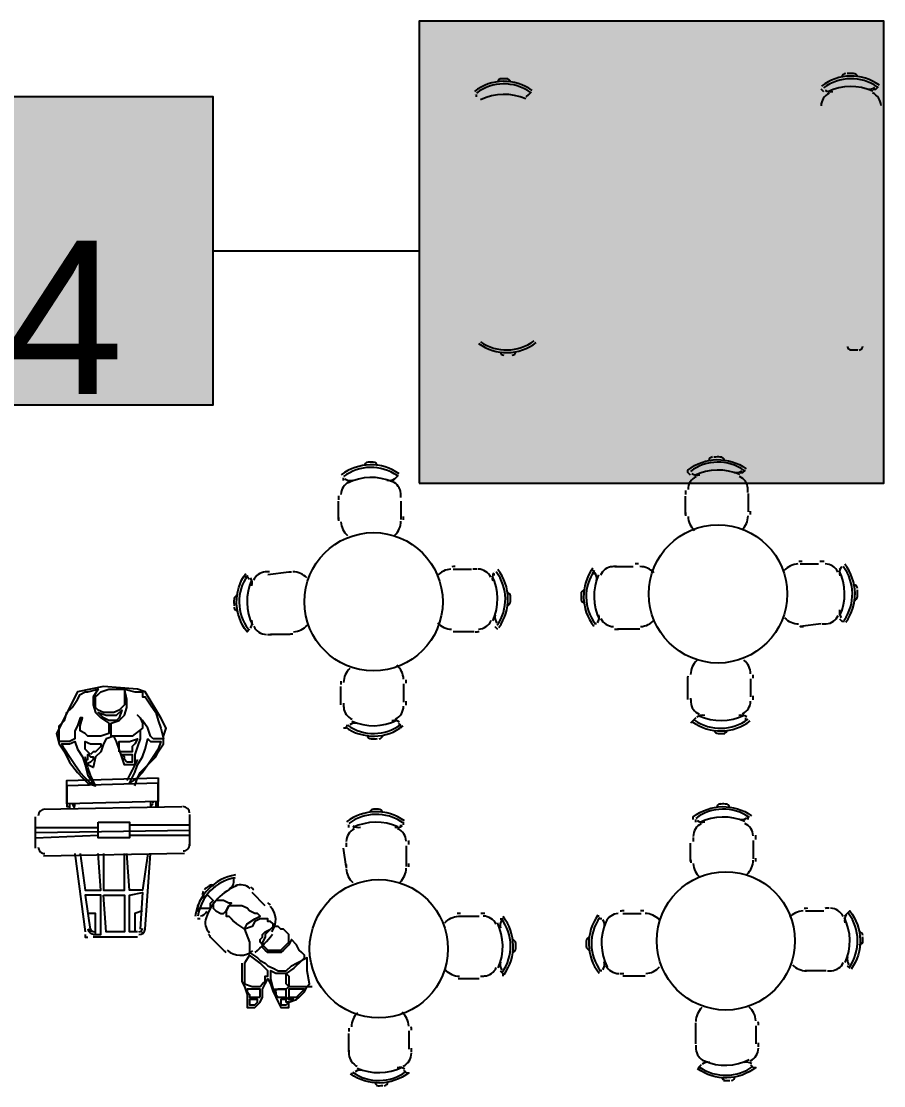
# Model space of a CAD drawing. Header units: inches. Extents: x 6 to 332, y 4 to 234.
# Drawn here: x 268.72 to 274.31, y 106.96 to 113.87 of the extents above; entities that cross this region are included whole.
import ezdxf

# ---------------------------------------------------------------- set-up
doc = ezdxf.new("R2010")
doc.units = ezdxf.units.IN
doc.header["$MEASUREMENT"] = 0
for name, color, linetype, true_color in [('PDF_BASE', 7, 'Continuous', 0x767676), ('PDF_COM_ALIMENTAÇÃO', 7, 'Continuous', 0xbe1e2d), ('PDF_Text', 7, 'Continuous', 0x767676)]:
    doc.layers.add(name, color=color, linetype=linetype, true_color=true_color)
doc.styles.add('PDF Arial', font='arial.ttf')

msp = doc.modelspace()

# ---------------------------------------------------------------- linework, layer by layer
at = {"layer": 'PDF_BASE', "lineweight": 25}
for points in [[(274.1428, 113.508, 0.379094), (274.1154, 113.5311, 0.031241), (274.0742, 113.5304)], [(271.8907, 113.4741, 0.379094), (271.8633, 113.4973, 0.031241), (271.8221, 113.4965)], [(274.0752, 111.76, 0.379066), (274.1025, 111.7369, 0.031289), (274.1438, 111.7376)], [(273.0591, 110.9237), (273.0422, 110.9407), (273.0422, 110.9576, -0.333308), (273.4205, 110.9659)], [(273.2792, 111.0188, 0.379094), (273.2518, 111.0419, 0.031241), (273.2106, 111.0412)], [(271.0271, 110.985, 0.379094), (270.9997, 111.0081, 0.031241), (270.9585, 111.0074)], [(271.1794, 110.7786, 0.007383), (271.1786, 110.8053, 0.283769), (271.1242, 110.8819, 0.221136), (270.833, 110.8719)], [(273.4315, 110.8125, 0.007383), (273.4307, 110.8392, 0.283769), (273.3763, 110.9157)], [(270.1974, 109.9247), (270.1805, 109.9078, -0.333336), (270.1722, 110.2861)], [(270.3256, 110.2971, 0.007383), (270.2989, 110.2962, 0.283769), (270.2224, 110.2419)], [(270.316, 110.2803), (270.4514, 110.2972, -0.007551), (270.4691, 110.2972)], [(272.5778, 110.3309, 0.007383), (272.551, 110.3301, 0.283769), (272.4745, 110.2758)], [(270.1193, 110.1447, 0.379066), (270.0962, 110.1174, 0.031289), (270.0969, 110.0761)], [(271.8673, 110.0772, 0.379066), (271.8904, 110.1045, 0.031289), (271.8897, 110.1458)], [(272.3714, 110.1786, 0.379066), (272.3483, 110.1513, 0.031289), (272.349, 110.11)], [(274.1194, 110.111, 0.379066), (274.1425, 110.1384, 0.031289), (274.1418, 110.1796)], [(273.9131, 109.9587, 0.007383), (273.9398, 109.9596, 0.283769), (274.0163, 110.0139)], [(272.7293, 109.9255, -0.007551), (272.7035, 109.9247), (272.585, 109.9247)], [(273.9058, 109.9586), (273.7703, 109.9416, 0.007551), (273.7913, 109.9417)], [(270.4772, 109.8916, -0.007551), (270.4514, 109.8908), (270.3329, 109.8908)], [(271.6537, 109.9078), (271.5352, 109.9078, -0.007551), (271.5174, 109.9078)], [(273.0422, 109.4675), (273.0422, 109.603, -0.007551), (273.0423, 109.6207)], [(270.8072, 109.4433, 0.007383), (270.808, 109.4166, 0.283769), (270.8624, 109.34)], [(273.0593, 109.4772, 0.007383), (273.0601, 109.4504, 0.283769), (273.1145, 109.3739)], [(270.9595, 109.237, 0.379066), (270.9868, 109.2138, 0.031289), (271.0281, 109.2145)], [(273.2116, 109.2708, 0.379066), (273.2389, 109.2477, 0.031289), (273.2802, 109.2484)], [(271.0609, 108.7328, 0.379094), (271.0336, 108.756, 0.031241), (270.9923, 108.7552)], [(273.0761, 108.6886), (273.0761, 108.7055, -0.333308), (273.4544, 108.7138)], [(273.3131, 108.7667, 0.379094), (273.2857, 108.7898, 0.031241), (273.2445, 108.7891)], [(269.4785, 107.9435, 0.381782), (269.5201, 107.9774), (269.554, 108.4684)], [(269.9684, 108.2591, 0.379095), (269.9348, 108.2586, 0.03129), (269.9037, 108.2338)], [(270.0664, 108.2394, 0.228112), (270.0958, 108.2822), (270.0958, 108.2991), (270.0958, 108.316)], [(270.115, 108.259, 0.221136), (269.9147, 108.0501, 0.283768), (269.936, 107.9547)], [(271.4651, 108.0188, -0.203501), (271.5521, 108.062), (271.6875, 108.062)], [(272.5891, 108.0789, 0.283769), (272.5084, 108.0236, 0.221136), (272.5184, 107.7324)], [(274.0582, 108.062), (274.0751, 108.079), (274.0921, 108.0959, -0.333336), (274.1004, 107.7176)], [(269.9301, 107.9458, 0.007379), (269.9434, 107.9266), (270.0281, 107.8419, 0.007553), (270.0435, 107.8259)], [(272.4053, 107.9265, 0.379066), (272.3821, 107.8992, 0.031289), (272.3829, 107.8579)], [(271.9011, 107.825, 0.379066), (271.9243, 107.8524, 0.031289), (271.9236, 107.8936)], [(271.6948, 107.6727, 0.007383), (271.7215, 107.6736, 0.283769), (271.7981, 107.7279)], [(273.9469, 107.7066, 0.007383), (273.9737, 107.7074, 0.283769), (274.0502, 107.7618)], [(271.6875, 107.6556), (271.569, 107.6556, -0.007551), (271.5513, 107.6557)], [(272.7632, 107.6734, -0.007551), (272.7374, 107.6726), (272.6189, 107.6726)], [(273.9397, 107.7064), (273.8211, 107.7064, -0.007551), (273.8034, 107.7065)], [(273.093, 107.2323), (273.093, 107.3508, -0.007551), (273.0931, 107.3686)], [(273.0931, 107.2251, 0.007383), (273.094, 107.1983, 0.283769), (273.1483, 107.1218, 0.221136), (273.4395, 107.1318)], [(270.841, 107.1912, 0.007383), (270.8419, 107.1645, 0.283769), (270.8962, 107.0879)], [(273.4486, 107.0968), (273.4655, 107.0799), (273.4825, 107.0799, -0.333336), (273.1042, 107.0716)], [(271.1965, 107.063), (271.2134, 107.046), (271.2304, 107.046, -0.333336), (270.852, 107.0377)]]:
    msp.add_lwpolyline(points, format="xyb", dxfattribs=at)
for points in [[(274.2445, 113.4299), (274.2614, 113.4299), (274.2783, 113.4468)], [(274.2614, 113.4468), (274.2614, 113.4468)], [(271.6537, 113.396), (271.6537, 113.396)], [(271.6537, 113.396), (271.6537, 113.396)], [(271.6706, 113.3791), (271.6706, 113.396)], [(271.9923, 113.3791), (272.0093, 113.396), (272.0262, 113.4129)], [(272.0093, 113.396), (272.0093, 113.396)], [(273.9058, 113.4299), (273.9058, 113.4299)], [(273.9227, 113.4129), (273.9058, 113.4299)], [(273.9058, 113.4299), (273.9058, 113.4299)], [(273.3809, 110.9407), (273.3978, 110.9407), (273.4147, 110.9576)], [(273.3978, 110.9576), (273.3978, 110.9576)], [(270.7901, 110.9068), (270.7901, 110.9068)], [(270.7901, 110.9068), (270.7901, 110.9068)], [(270.807, 110.8899), (270.807, 110.9068)], [(271.1288, 110.8899), (271.1457, 110.9068), (271.1626, 110.9237)], [(271.1457, 110.9068), (271.1457, 110.9068)], [(273.0422, 110.9407), (273.0422, 110.9407)], [(270.7732, 110.6359), (270.7732, 110.7544)], [(271.1796, 110.7544), (271.1796, 110.6359)], [(273.0253, 110.6698), (273.0253, 110.7883)], [(273.4317, 110.8052), (273.4317, 110.6867)], [(273.7703, 110.348), (273.8889, 110.348)], [(271.5182, 110.3142), (271.6368, 110.3142)], [(271.7722, 110.2803), (271.7891, 110.2803)], [(271.7891, 110.2972), (271.7891, 110.2972)], [(271.7891, 110.2972), (271.7891, 110.2972)], [(272.4326, 110.2803), (272.4326, 110.2972), (272.4157, 110.3142)], [(272.4157, 110.2972), (272.4157, 110.2972)], [(272.5681, 110.3311), (272.6866, 110.3311)], [(274.0243, 110.3142), (274.0413, 110.3311)], [(274.0413, 110.3311), (274.0413, 110.3311)], [(274.0413, 110.3311), (274.0413, 110.3311)], [(270.1974, 110.2464), (270.1805, 110.2634), (270.1636, 110.2634)], [(270.1805, 110.2634), (270.1805, 110.2634)], [(274.0243, 109.9924), (274.0413, 109.9755), (274.0582, 109.9755)], [(271.7891, 109.9416), (271.8061, 109.9247)], [(271.7891, 109.9416), (271.7891, 109.9416)], [(271.8061, 109.9416), (271.8061, 109.9416)], [(272.4495, 109.9586), (272.4326, 109.9586)], [(272.4326, 109.9416), (272.4326, 109.9416)], [(272.4326, 109.9416), (272.4326, 109.9416)], [(274.0413, 109.9755), (274.0413, 109.9755)], [(270.1805, 109.9078), (270.1805, 109.9078)], [(270.1805, 109.9078), (270.1805, 109.9078)], [(273.4486, 109.603), (273.4486, 109.4844)], [(269.4524, 108.9087), (269.4693, 108.9595), (269.4862, 108.9934), (269.5201, 109.0272), (269.554, 109.0611), (269.5878, 109.095), (269.6048, 109.1288), (269.6386, 109.1796), (269.6386, 109.2304), (269.6556, 109.2812), (269.6217, 109.349), (269.5201, 109.5183), (269.4693, 109.5352), (269.2492, 109.5522), (269.0798, 109.5183), (268.9444, 109.2474), (268.9613, 109.1796), (268.9952, 109.1288), (269.029, 109.0611), (269.0798, 108.9934), (269.1137, 108.9595), (269.1476, 108.9256), (269.1984, 108.9087), (269.1645, 108.9764), (269.1476, 109.0272), (269.1306, 109.095)], [(270.7901, 109.4336), (270.7901, 109.5522)], [(271.1965, 109.5691), (271.1965, 109.4506)], [(269.5032, 109.5014), (269.5032, 109.5014)], [(269.5032, 109.4844), (269.5032, 109.4844)], [(269.5201, 109.4844), (269.5201, 109.4844)], [(269.0968, 109.349), (269.0968, 109.349)], [(270.8409, 109.2982), (270.824, 109.2982)], [(271.1626, 109.3151), (271.1796, 109.2982), (271.1796, 109.2812)], [(271.1796, 109.2982), (271.1796, 109.2982)], [(273.093, 109.349), (273.0761, 109.332), (273.0591, 109.3151)], [(273.0761, 109.332), (273.0761, 109.332)], [(273.4147, 109.349), (273.4147, 109.332)], [(273.4317, 109.332), (273.4317, 109.332)], [(273.4317, 109.332), (273.4317, 109.332)], [(269.4862, 109.2643), (269.4862, 109.2135), (269.4693, 109.1627), (269.4524, 109.1119), (269.4524, 109.0442), (269.4354, 109.0442), (269.4185, 109.0442), (269.3846, 109.0442), (269.3677, 109.095), (269.3508, 109.1458), (269.3338, 109.1966), (269.3169, 109.2304), (269.2661, 109.2135), (269.2492, 109.1796), (269.2322, 109.1288), (269.1984, 109.095), (269.1814, 109.0272), (269.1476, 109.0442), (269.1306, 109.0442), (269.1306, 109.0611), (269.1306, 109.078), (269.1476, 109.078), (269.1476, 109.095), (269.1476, 109.1119), (269.1645, 109.095), (269.1814, 109.095), (269.1814, 109.078), (269.1645, 109.0611), (269.1306, 109.0442)], [(270.824, 109.2812), (270.807, 109.2812)], [(270.824, 109.2812), (270.824, 109.2812)], [(269.5709, 109.2135), (269.5709, 109.2135)], [(269.1476, 109.1288), (269.1476, 109.1288)], [(269.1476, 109.1119), (269.1476, 109.1119)], [(269.1476, 109.095), (269.1476, 109.095)], [(269.1984, 109.1288), (269.1984, 109.1288)], [(269.1306, 109.078), (269.1306, 109.078)], [(269.4693, 109.078), (269.4354, 109.0103), (269.4185, 108.9764), (269.4016, 108.9426)], [(269.4354, 109.0611), (269.4354, 109.0611)], [(269.5878, 108.8071), (269.5878, 108.7732), (269.6048, 108.7732), (269.6048, 108.9256), (269.6048, 108.8071), (269.0121, 108.7902), (269.0121, 108.9087), (269.0121, 108.7732), (269.029, 108.7732)], [(269.0121, 108.9087), (269.0121, 108.9087)], [(269.1645, 108.9256), (269.1645, 108.9256)], [(269.6048, 108.9256), (269.6048, 108.9256)], [(268.8597, 108.7563), (269.7572, 108.7732)], [(269.029, 108.7902), (269.029, 108.7563)], [(269.046, 108.7902), (269.0629, 108.7563)], [(269.0629, 108.7732), (269.0629, 108.7902)], [(269.0629, 108.7732), (269.0629, 108.7732)], [(269.554, 108.8071), (269.554, 108.7732), (269.5709, 108.7902)], [(269.554, 108.7732), (269.554, 108.7732)], [(268.8089, 108.5023), (268.8089, 108.7055)], [(269.808, 108.7224), (269.808, 108.5192)], [(273.093, 108.6716), (273.093, 108.6886)], [(273.093, 108.6886), (273.093, 108.6886)], [(273.4317, 108.7055), (273.4317, 108.7055)], [(273.4317, 108.6886), (273.4317, 108.7055)], [(273.4486, 108.7055), (273.4486, 108.7055)], [(268.8089, 108.6378), (269.2153, 108.6378)], [(268.8089, 108.6039), (269.808, 108.6208)], [(269.4185, 108.6547), (269.808, 108.6547)], [(270.824, 108.6547), (270.824, 108.6547)], [(270.8409, 108.6378), (270.8409, 108.6547)], [(270.8409, 108.6547), (270.8409, 108.6547)], [(271.1796, 108.6547), (271.1796, 108.6547)], [(271.1796, 108.6378), (271.1796, 108.6547)], [(271.1965, 108.6547), (271.1965, 108.6716)], [(268.8089, 108.57), (269.2153, 108.587)], [(269.4185, 108.587), (269.808, 108.587)], [(273.4655, 108.5531), (273.4655, 108.4346)], [(269.7741, 108.4684), (268.8597, 108.4515)], [(269.0629, 108.4684), (269.1306, 107.9604)], [(269.0968, 108.4684), (269.1306, 108.2314), (269.2322, 108.2314), (269.2153, 108.4684)], [(269.2492, 108.4684), (269.2492, 108.2314), (269.3846, 108.2314), (269.3846, 108.4684)], [(269.537, 108.4684), (269.5032, 108.2314), (269.4185, 108.2314), (269.4016, 108.4684)], [(270.824, 108.3838), (270.807, 108.5023)], [(271.2134, 108.5192), (271.2134, 108.3838)], [(273.0591, 108.4176), (273.0591, 108.5362)], [(270.0958, 108.2991), (270.0958, 108.2991)], [(269.1814, 107.9435), (269.2322, 107.9435), (269.2322, 108.1975), (269.1306, 108.1975), (269.1645, 107.9604)], [(269.4693, 107.9604), (269.4185, 107.9604), (269.4185, 108.1975), (269.5032, 108.2144), (269.4862, 107.9774)], [(270.299, 108.1298), (270.2144, 108.2144)], [(269.1984, 107.9435), (269.1984, 108.079), (269.1476, 108.079)], [(269.5032, 108.0959), (269.4524, 108.079), (269.4524, 107.9604)], [(269.8588, 108.0959), (269.8588, 108.0959)], [(269.8757, 108.1128), (269.8757, 108.1128)], [(270.062, 108.062), (270.062, 108.062)], [(272.4665, 108.062), (272.4495, 108.062)], [(272.6189, 108.079), (272.7374, 108.079)], [(273.8042, 108.0959), (273.9227, 108.0959)], [(274.0751, 108.079), (274.0751, 108.079)], [(269.8418, 108.0451), (269.8418, 108.0451)], [(269.8588, 108.0451), (269.8588, 108.0451)], [(269.8757, 108.0451), (269.8588, 108.0451)], [(270.0789, 108.0451), (270.0789, 108.0451)], [(270.316, 108.0451), (270.316, 108.0451)], [(270.316, 108.0282), (270.316, 108.0282)], [(270.3498, 108.0112), (270.3498, 108.0112)], [(270.3498, 107.9943), (270.3498, 107.9943)], [(271.823, 108.0451), (271.8399, 108.0451)], [(271.823, 108.0282), (271.823, 108.0282)], [(271.8399, 108.0451), (271.8399, 108.0451)], [(272.4665, 108.0451), (272.4665, 108.0451)], [(272.4834, 108.0451), (272.4665, 108.0451)], [(269.1306, 107.9435), (269.1306, 107.9266), (269.1476, 107.9266)], [(269.4693, 107.9266), (269.1814, 107.9266)], [(269.5032, 107.9435), (269.5032, 107.9604)], [(269.5032, 107.9435), (269.5032, 107.9435)], [(270.3329, 107.9774), (270.3329, 107.9774)], [(270.4345, 107.9604), (270.4345, 107.9604)], [(270.2821, 107.8758), (270.2821, 107.8758)], [(270.1974, 107.808), (270.1974, 107.808)], [(270.299, 107.8419), (270.299, 107.8419)], [(270.1466, 107.7572), (270.1466, 107.7234), (270.1466, 107.6895), (270.1466, 107.6387), (270.1636, 107.6048), (270.1805, 107.554), (270.1805, 107.5032), (270.1805, 107.4694), (270.1974, 107.4694), (270.2144, 107.4694), (270.2313, 107.4694), (270.2652, 107.5032), (270.2821, 107.5371), (270.2821, 107.5879), (270.299, 107.6218), (270.316, 107.6556), (270.3329, 107.6218), (270.3498, 107.571), (270.3668, 107.5371), (270.3837, 107.5032), (270.4006, 107.4694), (270.4176, 107.4694), (270.4345, 107.4694), (270.4514, 107.4694), (270.4514, 107.4863), (270.4514, 107.5032), (270.5022, 107.5202), (270.5192, 107.5371), (270.553, 107.571), (270.57, 107.6048), (270.6038, 107.6048)], [(274.0751, 107.7403), (274.0921, 107.7234)], [(274.0921, 107.7234), (274.0921, 107.7234)], [(270.316, 107.6895), (270.316, 107.6895)], [(270.316, 107.6726), (270.316, 107.6726)], [(270.316, 107.6556), (270.316, 107.6556)], [(271.823, 107.7064), (271.8399, 107.6895), (271.8399, 107.6726)], [(271.8399, 107.6895), (271.8399, 107.6895)], [(272.4834, 107.7064), (272.4665, 107.7064)], [(272.4665, 107.7064), (272.4665, 107.7064)], [(272.4665, 107.6895), (272.4665, 107.6895)], [(270.2482, 107.6048), (270.2482, 107.6048)], [(270.2652, 107.6048), (270.2652, 107.6048)], [(270.4345, 107.5879), (270.4345, 107.5879)], [(270.57, 107.6048), (270.57, 107.6048)], [(270.4006, 107.5371), (270.4006, 107.5371)], [(270.4176, 107.5371), (270.4176, 107.5371)], [(270.4176, 107.5202), (270.4176, 107.5202)], [(270.4345, 107.5371), (270.4345, 107.5371)], [(270.4345, 107.5202), (270.4345, 107.5202)], [(270.4345, 107.5032), (270.4345, 107.5032)], [(270.4514, 107.5202), (270.4514, 107.5202)], [(270.4514, 107.5032), (270.4514, 107.5032)], [(270.4853, 107.5202), (270.4853, 107.5202)], [(270.1974, 107.4863), (270.1974, 107.4863)], [(270.2144, 107.4863), (270.2144, 107.4863)], [(270.2313, 107.4863), (270.2313, 107.4863)], [(270.4345, 107.4863), (270.4345, 107.4863)], [(270.4514, 107.4863), (270.4514, 107.4863)], [(270.8409, 107.1815), (270.8409, 107.3)], [(271.2304, 107.317), (271.2304, 107.1984)], [(273.4825, 107.3508), (273.4825, 107.2323)], [(273.1269, 107.0968), (273.1099, 107.0799), (273.1099, 107.063)], [(270.8578, 107.046), (270.8578, 107.0291)], [(270.8578, 107.0291), (270.8578, 107.0291)], [(270.8748, 107.046), (270.8748, 107.046)], [(271.2134, 107.046), (271.2134, 107.046)], [(273.1099, 107.0799), (273.1099, 107.0799)], [(273.4655, 107.0799), (273.4655, 107.0799)]]:
    msp.add_lwpolyline(points, dxfattribs=at)
for points in [[(268.9613, 109.1966), (268.9613, 109.2474), (268.9613, 109.2982), (268.9952, 109.332), (269.0121, 109.3828), (269.046, 109.4167), (269.0798, 109.4675), (269.0968, 109.5014), (269.1306, 109.5183), (269.1476, 109.5183), (269.2153, 109.5352), (269.1814, 109.4844), (269.1814, 109.4336), (269.1984, 109.3828), (269.2322, 109.349), (269.283, 109.3151), (269.283, 109.2982), (269.283, 109.2643), (269.283, 109.2474), (269.2322, 109.2304), (269.1984, 109.2304), (269.1476, 109.2304), (269.1306, 109.2474), (269.0968, 109.2643), (269.0968, 109.2982), (269.1137, 109.349), (269.0968, 109.349), (269.0798, 109.2982), (269.0629, 109.2643), (269.0629, 109.2135), (269.029, 109.1966), (268.9952, 109.1966)], [(269.2492, 109.3828), (269.2153, 109.3998), (269.1984, 109.4167), (269.1984, 109.4506), (269.1984, 109.4844), (269.2153, 109.5014), (269.2322, 109.5183), (269.283, 109.5352), (269.3169, 109.5352), (269.3846, 109.5352), (269.3846, 109.4675), (269.3846, 109.4336), (269.3508, 109.3998), (269.3169, 109.3828)], [(269.5709, 109.2135), (269.554, 109.2304), (269.537, 109.2812), (269.5032, 109.332), (269.4693, 109.3659), (269.4862, 109.349), (269.5032, 109.3151), (269.5032, 109.2812), (269.4354, 109.2304), (269.3846, 109.2304), (269.3, 109.2304), (269.3, 109.2643), (269.3, 109.2812), (269.3, 109.3151), (269.3508, 109.332), (269.3846, 109.3659), (269.4016, 109.4167), (269.4016, 109.4675), (269.3846, 109.5352), (269.4524, 109.5183), (269.4693, 109.5183), (269.5032, 109.5183), (269.5032, 109.5014), (269.5032, 109.4844), (269.5201, 109.4844), (269.554, 109.4336), (269.5878, 109.3828), (269.6048, 109.332), (269.6217, 109.2812), (269.6386, 109.2135), (269.6217, 109.2135), (269.5878, 109.2135)], [(269.283, 109.332), (269.2492, 109.349), (269.2322, 109.3659), (269.2153, 109.3828), (269.2661, 109.3659), (269.3338, 109.3659), (269.3677, 109.3998), (269.3508, 109.349), (269.3338, 109.332)], [(269.1645, 108.9256), (269.1306, 108.9595), (269.0968, 108.9934), (269.0629, 109.0442), (269.029, 109.095), (268.9952, 109.1458), (268.9782, 109.1796), (269.0121, 109.1796), (269.029, 109.1796), (269.0629, 109.1966), (269.0798, 109.1458), (269.1137, 109.095), (269.1306, 109.0442), (269.1476, 108.9764), (269.1814, 108.9256)], [(269.1645, 109.1119), (269.1476, 109.1288), (269.1306, 109.1458), (269.1306, 109.1627), (269.1306, 109.1966), (269.1645, 109.1796), (269.1984, 109.1796), (269.2322, 109.1796), (269.2322, 109.1627), (269.2153, 109.1458), (269.1984, 109.1288), (269.1814, 109.1288)], [(269.3508, 109.1288), (269.3508, 109.1458), (269.3508, 109.1796), (269.3508, 109.1966), (269.3846, 109.1966), (269.4185, 109.1966), (269.4693, 109.2135), (269.4524, 109.1796), (269.4354, 109.1627), (269.4354, 109.1288), (269.4016, 109.1288), (269.3846, 109.1288)], [(269.4185, 108.9256), (269.4524, 108.9934), (269.4693, 109.0442), (269.5032, 109.095), (269.5201, 109.1458), (269.537, 109.2135), (269.554, 109.1966), (269.5878, 109.1966), (269.6217, 109.1966), (269.6048, 109.1458), (269.5709, 109.095), (269.537, 109.0442), (269.5032, 108.9934), (269.4693, 108.9595)], [(269.4016, 109.0611), (269.3846, 109.078), (269.3846, 109.095), (269.3677, 109.1119), (269.3846, 109.1119), (269.4185, 109.1119), (269.4354, 109.1119), (269.4354, 109.095), (269.4354, 109.078), (269.4354, 109.0611), (269.4185, 109.0611)], [(269.6048, 108.9595), (269.6048, 108.9256), (269.0121, 108.9087), (269.0121, 108.9426)], [(269.2153, 108.6716), (269.4185, 108.6716), (269.4185, 108.57), (269.2153, 108.57)], [(269.2492, 108.1975), (269.3846, 108.1975), (269.3846, 107.9604), (269.2661, 107.9604)], [(269.8757, 108.1128), (269.8926, 108.1128), (269.9434, 108.1128), (269.9434, 108.1298), (269.9434, 108.1467), (269.9604, 108.1636), (269.9265, 108.1975), (269.8926, 108.1806), (269.8757, 108.1636), (269.8588, 108.1298), (269.8588, 108.0959), (269.8588, 108.1128)], [(270.0281, 108.079), (270.045, 108.0959), (270.062, 108.1298), (270.0789, 108.1467), (270.062, 108.1467), (270.0281, 108.1636), (269.9773, 108.1636), (269.9604, 108.1467), (269.9604, 108.1298), (269.9604, 108.1128), (269.9773, 108.0959), (270.0112, 108.079)], [(270.1636, 107.9774), (270.1805, 108.0112), (270.2313, 108.0451), (270.2652, 108.062), (270.2482, 108.079), (270.2313, 108.079), (270.1974, 108.0959), (270.1805, 108.1128), (270.1466, 108.1298), (270.1128, 108.1298), (270.0789, 108.1298), (270.062, 108.1298), (270.045, 108.0959), (270.045, 108.062), (270.062, 108.062), (270.0789, 108.0451), (270.0958, 108.0282), (270.1128, 108.0112)], [(270.4345, 107.7064), (270.4684, 107.7403), (270.5022, 107.7572), (270.5361, 107.7742), (270.553, 107.7911), (270.553, 107.808), (270.5361, 107.825), (270.5192, 107.8419), (270.5022, 107.8758), (270.4684, 107.9096), (270.4514, 107.8758), (270.4345, 107.8588), (270.4176, 107.8419), (270.4006, 107.825), (270.3837, 107.825), (270.3498, 107.825), (270.3329, 107.825), (270.316, 107.825), (270.299, 107.8419), (270.2821, 107.8588), (270.2821, 107.8758), (270.2652, 107.8927), (270.2652, 107.9096), (270.2821, 107.9266), (270.2821, 107.9435), (270.299, 107.9604), (270.3329, 107.9774), (270.3498, 107.9943), (270.3498, 108.0112), (270.3329, 108.0282), (270.316, 108.0282), (270.316, 108.0451), (270.2652, 108.0451), (270.2313, 108.0282), (270.2144, 107.9943), (270.1636, 107.9774), (270.1974, 107.8927), (270.1974, 107.8419), (270.1974, 107.825), (270.2482, 107.7911), (270.2652, 107.7742), (270.299, 107.7572), (270.316, 107.7403), (270.3498, 107.7234), (270.3837, 107.7064)], [(270.3837, 107.8419), (270.4006, 107.8419), (270.4176, 107.8588), (270.4345, 107.8758), (270.4514, 107.8927), (270.4514, 107.9096), (270.4514, 107.9266), (270.4514, 107.9435), (270.4345, 107.9604), (270.4176, 107.9774), (270.4006, 107.9774), (270.3837, 107.9943), (270.3668, 107.9943), (270.3498, 107.9943), (270.3329, 107.9774), (270.316, 107.9604), (270.299, 107.9435), (270.299, 107.9266), (270.2821, 107.8927), (270.2821, 107.8758), (270.316, 107.8419), (270.3329, 107.8419)], [(270.2482, 107.6048), (270.2652, 107.6048), (270.2821, 107.6218), (270.299, 107.6387), (270.299, 107.6726), (270.316, 107.6726), (270.316, 107.6895), (270.316, 107.7064), (270.299, 107.7234), (270.2652, 107.7572), (270.1974, 107.808), (270.1636, 107.7572), (270.1636, 107.7234), (270.1636, 107.6726), (270.1636, 107.6218), (270.2144, 107.6048), (270.2313, 107.6048)], [(270.553, 107.6048), (270.57, 107.6048), (270.5869, 107.6218), (270.57, 107.7064), (270.57, 107.7403), (270.57, 107.7911), (270.5361, 107.7742), (270.4853, 107.7234), (270.4345, 107.6895), (270.4514, 107.6726), (270.4514, 107.6387), (270.4514, 107.6048), (270.4853, 107.6048), (270.5192, 107.6048)], [(270.4176, 107.5879), (270.4345, 107.5879), (270.4514, 107.6048), (270.4345, 107.6218), (270.4345, 107.6556), (270.4345, 107.6895), (270.4006, 107.6895), (270.3668, 107.6895), (270.3329, 107.7064), (270.3329, 107.6726), (270.3329, 107.6556), (270.3498, 107.5879), (270.3668, 107.5879), (270.4006, 107.5879)], [(270.2652, 107.5371), (270.2652, 107.554), (270.2652, 107.571), (270.2652, 107.5879), (270.2313, 107.5879), (270.2144, 107.5879), (270.1805, 107.5879), (270.1805, 107.571), (270.1974, 107.554), (270.1974, 107.5371), (270.2313, 107.5371), (270.2482, 107.5371)], [(270.4176, 107.5371), (270.4345, 107.5371), (270.4345, 107.554), (270.4345, 107.571), (270.4345, 107.5879), (270.4176, 107.5879), (270.3837, 107.5879), (270.3498, 107.571), (270.3668, 107.571), (270.3668, 107.554), (270.3837, 107.5371), (270.4006, 107.5371)], [(270.5022, 107.5371), (270.5192, 107.554), (270.5361, 107.571), (270.553, 107.5879), (270.5192, 107.5879), (270.4853, 107.5879), (270.4514, 107.5879), (270.4514, 107.571), (270.4514, 107.554), (270.4514, 107.5371), (270.4684, 107.5371), (270.4853, 107.5371)], [(270.2313, 107.4863), (270.2482, 107.5032), (270.2482, 107.5202), (270.2313, 107.5202), (270.2144, 107.5202), (270.1974, 107.5202), (270.1974, 107.5032), (270.1974, 107.4863), (270.2144, 107.4863)], [(270.4345, 107.4863), (270.4514, 107.5032), (270.4345, 107.5032), (270.4345, 107.5202), (270.4176, 107.5202), (270.4006, 107.5202), (270.4006, 107.4863), (270.4176, 107.4863)], [(270.4853, 107.5202), (270.4684, 107.5202), (270.4514, 107.5202), (270.4345, 107.5371), (270.4514, 107.5202), (270.4684, 107.5202)]]:
    msp.add_lwpolyline(points, close=True, dxfattribs=at)
for centre in [(271.0018, 110.1025), (273.2369, 110.1533), (273.2877, 107.9012), (271.0356, 107.8504)]:
    msp.add_circle(centre, 0.4487, dxfattribs=at)
for centre, radius, start, end in [((274.1005, 113.2013), 0.3133, 54.12967, 127.86434), ((274.0667, 113.5061), 0.0254, 94.57601, 177.62141), ((271.8484, 113.1674), 0.3133, 54.12967, 127.86434), ((271.8484, 113.1674), 0.2963, 55.03608, 126.95244), ((271.8315, 113.4722), 0.0254, 94.57601, 177.62141), ((274.1005, 113.2013), 0.2963, 55.03608, 126.95244), ((274.1005, 113.0997), 0.3471, 66.05521, 115.93316), ((271.8484, 113.0489), 0.3471, 66.05521, 115.93316), ((273.9989, 113.3198), 0.0931, 115.93288, 179.30216), ((273.9651, 113.4722), 0.0593, 235.33242, 286.73255), ((274.2191, 113.4891), 0.0593, 255.25632, 306.65061), ((274.2021, 113.3198), 0.0931, 2.68636, 66.05564), ((271.8653, 112.0329), 0.3133, 234.12412, 307.86439), ((271.8653, 112.0329), 0.2963, 235.03052, 306.95246), ((271.8484, 111.7281), 0.0254, 184.36724, 267.4073), ((271.8992, 111.7281), 0.0254, 274.57601, 357.62141), ((274.1513, 111.7619), 0.0254, 274.57601, 357.62141), ((273.2031, 111.0169), 0.0254, 94.57601, 177.62141), ((270.9848, 110.6782), 0.3133, 54.12967, 127.86434), ((270.9848, 110.6782), 0.2963, 55.03608, 126.95244), ((270.9679, 110.983), 0.0254, 94.57601, 177.62141), ((273.2369, 110.7121), 0.2963, 55.03608, 126.95244), ((273.2369, 110.6105), 0.3471, 66.05521, 115.93316), ((270.8494, 110.9491), 0.0593, 235.33242, 286.73255), ((271.1034, 110.9491), 0.0593, 255.25632, 306.65061), ((273.1353, 110.8306), 0.0931, 115.93288, 179.30216), ((273.1015, 110.983), 0.0593, 235.33242, 286.73255), ((273.3555, 110.9999), 0.0593, 255.25632, 306.65061), ((270.8832, 110.7967), 0.0931, 115.93288, 179.30216), ((273.9311, 110.8137), 0.9058, 179.30226, 180.99436), ((271.679, 110.7798), 0.9058, 179.30226, 180.99436), ((273.7449, 110.6951), 0.7196, 180.99445, 182.72491), ((272.729, 110.6782), 0.7196, 359.26372, 0.99418), ((271.4928, 110.6613), 0.7196, 180.99445, 182.72491), ((270.9171, 110.6274), 0.127, 182.72458, 228.73522), ((271.0526, 110.6274), 0.127, 313.25309, 359.26373), ((270.4769, 110.6444), 0.7196, 359.26372, 0.99418), ((273.1692, 110.6613), 0.127, 182.72458, 228.73522), ((273.3047, 110.6613), 0.127, 313.25309, 359.26373), ((272.712, 109.6284), 0.7196, 89.26372, 90.99418), ((273.7619, 110.221), 0.127, 92.72458, 138.73522), ((273.7957, 109.6453), 0.7196, 90.99445, 92.72491), ((273.9143, 109.4591), 0.9058, 89.30226, 90.99436), ((273.9312, 110.2549), 0.0931, 25.93288, 89.30216), ((273.8127, 110.1533), 0.3133, 324.12412, 37.86439), ((270.426, 110.1025), 0.2963, 145.03052, 216.95246), ((270.4768, 110.1702), 0.127, 43.25309, 89.26373), ((271.5098, 110.1872), 0.127, 92.72458, 138.73522), ((271.5436, 109.6115), 0.7196, 90.99445, 92.72491), ((271.6622, 109.4083), 0.9058, 89.30226, 90.99436), ((271.6791, 110.221), 0.0931, 25.93288, 89.30216), ((271.459, 110.1194), 0.3471, 336.05521, 25.93316), ((271.8315, 110.2549), 0.0593, 145.33242, 196.73255), ((271.5606, 110.1194), 0.2963, 325.03052, 36.95246), ((271.5606, 110.1194), 0.3133, 324.12412, 37.86439), ((272.6781, 110.1364), 0.3133, 144.12412, 217.86439), ((272.6781, 110.1364), 0.2963, 145.03052, 216.95246), ((272.7797, 110.1364), 0.3471, 156.05521, 205.93316), ((272.3903, 110.2549), 0.0593, 345.25632, 36.65061), ((272.7289, 110.2041), 0.127, 43.25309, 89.26373), ((273.7111, 110.1533), 0.3471, 336.05521, 25.93316), ((274.0836, 110.2888), 0.0593, 145.33242, 196.73255), ((273.8127, 110.1533), 0.2963, 325.03052, 36.95246), ((270.5276, 110.1025), 0.3471, 156.05521, 205.93316), ((270.1551, 110.221), 0.0593, 345.25632, 36.65061), ((274.1175, 110.1872), 0.0254, 4.5811, 87.62732), ((271.8653, 110.1364), 0.0254, 4.5811, 87.62732), ((270.1212, 110.0686), 0.0254, 184.57601, 267.62141), ((272.3733, 110.1194), 0.0254, 184.57601, 267.62141), ((271.8484, 110.0009), 0.0593, 165.25632, 216.65061), ((272.4072, 110.0009), 0.0593, 325.33242, 16.73255), ((272.5596, 110.0348), 0.0931, 205.93288, 269.30216), ((273.7619, 110.0856), 0.127, 223.25309, 269.26373), ((274.0836, 110.0348), 0.0593, 165.25632, 216.65061), ((270.1551, 109.967), 0.0593, 325.33242, 16.73255), ((270.3075, 109.984), 0.0931, 205.93288, 269.30216), ((270.4768, 110.0348), 0.127, 272.72458, 318.73522), ((271.5098, 110.0517), 0.127, 223.25309, 269.26373), ((271.6791, 110.0178), 0.0931, 272.68636, 336.05564), ((272.5765, 110.8305), 0.9058, 269.30226, 270.99436), ((272.7289, 110.0686), 0.127, 272.72458, 318.73522), ((270.3244, 110.7966), 0.9058, 269.30226, 270.99436), ((271.6452, 110.8136), 0.9058, 270.99457, 272.68667), ((273.1861, 109.6284), 0.127, 133.25309, 179.26373), ((273.3216, 109.6284), 0.127, 2.72458, 48.73522), ((270.934, 109.5776), 0.127, 133.25309, 179.26373), ((271.0695, 109.5945), 0.127, 2.72458, 48.73522), ((271.5097, 109.5776), 0.7196, 179.26372, 180.99418), ((270.4938, 109.5606), 0.7196, 0.99445, 2.72491), ((272.7459, 109.5945), 0.7196, 0.99445, 2.72491), ((270.3076, 109.4421), 0.9058, 359.30226, 0.99436), ((273.3555, 109.459), 0.0931, 295.93288, 359.30216), ((272.5597, 109.476), 0.9058, 359.30226, 0.99436), ((271.1034, 109.4252), 0.0931, 295.93288, 359.30216), ((273.1353, 109.3066), 0.0593, 75.26148, 126.65072), ((273.2539, 109.6792), 0.3471, 246.05521, 295.93316), ((273.3893, 109.3066), 0.0593, 55.33798, 106.73243), ((271.0018, 109.5437), 0.3133, 234.12412, 307.86439), ((271.0018, 109.5437), 0.2963, 235.03052, 306.95246), ((270.8832, 109.2558), 0.0593, 75.26148, 126.65072), ((271.0018, 109.6453), 0.3471, 246.05521, 295.93316), ((271.1372, 109.2728), 0.0593, 55.33798, 106.73243), ((273.2539, 109.5776), 0.3133, 234.12412, 307.86439), ((273.2539, 109.5776), 0.2963, 235.03052, 306.95246), ((271.0356, 109.2389), 0.0254, 274.57601, 357.62141), ((273.2708, 109.2728), 0.0254, 274.57601, 357.62141), ((268.8682, 108.714), 0.0423, 90.99419, 180.99408), ((269.5455, 108.7986), 0.0254, 354.57837, 23.99431), ((269.7656, 108.7309), 0.0423, 0.99419, 90.99408), ((271.0018, 108.7309), 0.0254, 94.57601, 177.62141), ((273.2708, 108.46), 0.2963, 55.03608, 126.95244), ((273.2539, 108.7648), 0.0254, 94.57601, 177.62141), ((271.0187, 108.4261), 0.3133, 54.12967, 127.86434), ((271.0187, 108.4261), 0.2963, 55.03608, 126.95244), ((273.1353, 108.7309), 0.0593, 235.33242, 286.73255), ((273.2708, 108.3584), 0.3471, 66.05521, 115.93316), ((273.3893, 108.7478), 0.0593, 255.25632, 306.65061), ((270.9171, 108.5446), 0.0931, 115.93288, 179.30216), ((270.9002, 108.697), 0.0593, 235.33242, 286.73255), ((271.0187, 108.3245), 0.3471, 66.05521, 115.93316), ((271.1542, 108.697), 0.0593, 255.25632, 306.65061), ((271.1203, 108.5446), 0.0931, 2.68636, 66.05564), ((273.1692, 108.5785), 0.0931, 115.93288, 179.30216), ((273.3724, 108.5785), 0.0931, 2.68636, 66.05564), ((271.7298, 108.5277), 0.9058, 179.30226, 180.99436), ((270.3245, 108.5108), 0.9058, 0.99457, 2.68667), ((273.9819, 108.5616), 0.9058, 179.30226, 180.99436), ((272.5766, 108.5446), 0.9058, 0.99457, 2.68667), ((268.8682, 108.5108), 0.0423, 180.99416, 270.99433), ((269.7656, 108.5277), 0.0423, 270.99416, 0.99433), ((270.5107, 108.3922), 0.7196, 359.26372, 0.99418), ((273.7788, 108.443), 0.7196, 180.99445, 182.72491), ((273.2031, 108.4092), 0.127, 182.72458, 228.73522), ((273.3385, 108.4261), 0.127, 313.25309, 359.26373), ((272.7629, 108.4261), 0.7196, 359.26372, 0.99418), ((271.5436, 108.4092), 0.7196, 180.99445, 182.72491), ((270.951, 108.3753), 0.127, 182.72458, 228.73522), ((271.0864, 108.3753), 0.127, 313.25309, 359.26373), ((270.1551, 108.0197), 0.3133, 99.12401, 172.86425), ((270.1551, 108.0197), 0.2963, 100.03069, 171.95272), ((270.1382, 108.1721), 0.0931, 47.69153, 111.05534), ((269.918, 108.206), 0.0254, 139.57568, 222.62165), ((269.596, 107.5792), 0.9063, 45.99996, 47.69113), ((269.8164, 107.6302), 0.7198, 44.26942, 45.99953), ((270.2398, 108.0366), 0.127, 322.8387, 44.26401), ((269.8672, 108.1213), 0.0593, 280.33251, 331.7324), ((271.5775, 107.3594), 0.7196, 90.99445, 92.72491), ((271.713, 107.1732), 0.9058, 89.30226, 90.99436), ((271.7129, 107.9689), 0.0931, 25.93288, 89.30216), ((271.5944, 107.8673), 0.3133, 324.12412, 37.86439), ((272.712, 107.8842), 0.3133, 144.12412, 217.86439), ((272.712, 107.8842), 0.2963, 145.03052, 216.95246), ((272.6443, 107.1901), 0.9058, 90.994, 92.6861), ((272.7459, 107.3763), 0.7196, 89.26372, 90.99418), ((272.7628, 107.952), 0.127, 43.25309, 89.26373), ((273.7957, 107.9689), 0.127, 92.72458, 138.73522), ((273.8296, 107.3932), 0.7196, 90.99445, 92.72491), ((273.9481, 107.207), 0.9058, 89.30226, 90.99436), ((273.9651, 108.0197), 0.0931, 25.93288, 89.30216), ((273.7449, 107.9012), 0.3471, 336.05521, 25.93316), ((274.1175, 108.0366), 0.0593, 145.33242, 196.73255), ((273.8465, 107.9012), 0.2963, 325.03052, 36.95246), ((271.4928, 107.8673), 0.3471, 336.05521, 25.93316), ((271.8823, 108.0028), 0.0593, 145.33242, 196.73255), ((271.5944, 107.8673), 0.2963, 325.03052, 36.95246), ((272.4411, 108.0028), 0.0593, 345.25632, 36.65061), ((269.1899, 107.9858), 0.0423, 187.41562, 270.99448), ((269.1899, 107.9858), 0.0254, 187.41529, 270.99473), ((269.4778, 107.9858), 0.0254, 270.99421, 354.57813), ((269.7995, 108.3584), 0.6858, 309.1497, 322.83885), ((274.1513, 107.935), 0.0254, 4.5811, 87.62732), ((273.8465, 107.9012), 0.3302, 357.40726, 4.57574), ((271.8992, 107.8842), 0.0254, 4.5811, 87.62732), ((272.4072, 107.8673), 0.0254, 184.57601, 267.62141), ((274.1513, 107.9012), 0.0254, 274.36724, 357.4073), ((270.1382, 107.935), 0.127, 227.72463, 309.14971), ((274.1344, 107.7826), 0.0593, 165.25632, 216.65061), ((271.5606, 107.7996), 0.127, 223.25309, 269.26373), ((271.8823, 107.7488), 0.0593, 165.25632, 216.65061), ((272.4411, 107.7488), 0.0593, 325.33242, 16.73255), ((272.5935, 107.7826), 0.0931, 205.93288, 269.30216), ((272.7628, 107.8165), 0.127, 272.72458, 318.73522), ((273.8127, 107.8334), 0.127, 223.25309, 269.26373), ((272.6104, 108.5953), 0.9058, 269.30226, 270.99436), ((270.9848, 107.3424), 0.127, 133.25309, 179.26373), ((271.1034, 107.3424), 0.127, 2.72458, 48.73522), ((273.22, 107.3762), 0.127, 133.25309, 179.26373), ((273.3555, 107.3762), 0.127, 2.72458, 48.73522), ((272.7798, 107.3424), 0.7196, 0.99445, 2.72491), ((271.5605, 107.3254), 0.7196, 179.26372, 180.99418), ((270.5277, 107.3085), 0.7196, 0.99445, 2.72491), ((272.5936, 107.2238), 0.9058, 359.30226, 0.99436), ((271.1542, 107.173), 0.0931, 295.93288, 359.30216), ((270.3415, 107.19), 0.9058, 359.30226, 0.99436), ((273.4063, 107.2069), 0.0931, 295.93288, 359.30216), ((273.2877, 107.3254), 0.2963, 235.03052, 306.95246), ((273.1692, 107.0545), 0.0593, 75.26148, 126.65072), ((273.4232, 107.0545), 0.0593, 55.33798, 106.73243), ((271.0356, 107.2916), 0.2963, 235.03052, 306.95246), ((270.9171, 107.0037), 0.0593, 75.26148, 126.65072), ((271.0356, 107.3932), 0.3471, 246.05521, 295.93316), ((271.1711, 107.0206), 0.0593, 55.33798, 106.73243), ((273.2877, 107.0206), 0.0254, 184.36724, 267.4073), ((273.3216, 107.0206), 0.0254, 274.57601, 357.62141), ((271.0356, 106.9868), 0.0254, 184.36724, 267.40731), ((271.0356, 107.2916), 0.3302, 267.40726, 274.57574), ((271.0695, 106.9868), 0.0254, 274.57601, 357.62141), ((273.2877, 107.3254), 0.3302, 267.40726, 274.57574)]:
    msp.add_arc(centre, radius, start, end, dxfattribs=at)
at = {"layer": 'PDF_COM_ALIMENTAÇÃO', "color": 7, "lineweight": 25}
msp.add_lwpolyline([(271.2981, 110.8729), (274.3122, 110.8729), (274.3122, 113.8701), (271.2981, 113.8701)], close=True, dxfattribs=at)
at = {"layer": 'PDF_COM_ALIMENTAÇÃO', "color": 1, "lineweight": 25}
msp.add_lwpolyline([(263.966, 111.3809), (269.9604, 111.3809), (269.9604, 113.3791), (263.966, 113.3791)], close=True, dxfattribs=at)
msp.add_lwpolyline([(269.9604, 112.38), (271.2981, 112.38)], dxfattribs=at)
at = {"layer": 'PDF_COM_ALIMENTAÇÃO', "transparency": 33554559}
for points in [[(271.2981, 110.8729), (274.3122, 110.8729), (271.2981, 113.8701)], [(274.3122, 110.8729), (271.2981, 113.8701), (274.3122, 113.8701)]]:
    msp.add_solid(points, dxfattribs=at)
at = {"layer": 'PDF_COM_ALIMENTAÇÃO', "color": 254, "true_color": 0xdcdcdc, "transparency": 33554559}
for points in [[(263.966, 111.3809), (269.9604, 111.3809), (263.966, 113.3791)], [(269.9604, 111.3809), (263.966, 113.3791), (269.9604, 113.3791)]]:
    msp.add_solid(points, dxfattribs=at)

# ---------------------------------------------------------------- texts
at = {"layer": 'PDF_Text', "color": 1, "insert": (264.5925, 111.4377), "char_height": 0.99393, "attachment_point": 7, "style": 'PDF Arial'}
msp.add_mtext('AL1014', dxfattribs=at)

doc.saveas('drawing.dxf')
